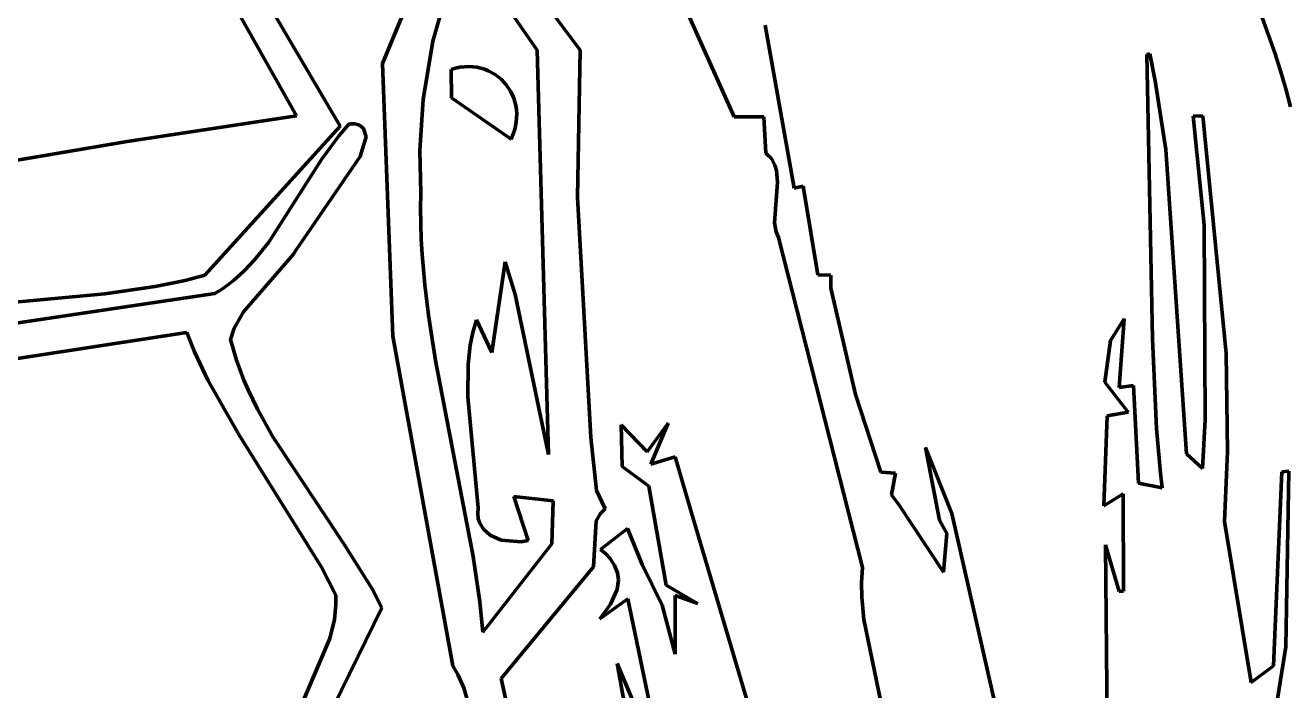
# Model space of a CAD drawing. Header units: millimetres. Extents: x 0 to 14.2, y 0 to 19.5.
# Drawn here: x 8.887 to 10.116, y 16.628 to 17.275 of the extents above; entities that cross this region are included whole.
import ezdxf

# ---------------------------------------------------------------- set-up
doc = ezdxf.new("R2010")
doc.units = ezdxf.units.MM
doc.layers.add('color#010101ff', color=7, linetype='CONTINUOUS', lineweight=100)
doc.layers.add('color#fdfdfdff', color=7, linetype='CONTINUOUS', lineweight=100)

msp = doc.modelspace()

# ---------------------------------------------------------------- linework, layer by layer
at = {"layer": 'color#010101ff'}
for p, q in [((9.3158, 17.3997), (9.4265, 17.2507)), ((9.0841, 17.3626), (9.193, 17.177)), ((9.2343, 17.2379), (9.2808, 17.35)), ((9.1508, 17.187), (9.0617, 17.3453)), ((9.306, 17.3391), (9.2833, 17.2596)), ((9.3847, 17.2508), (9.333, 17.325)), ((9.576, 17.1859), (9.5193, 17.3126)), ((10.0954, 17.2653), (10.089, 17.2824)), ((9.6063, 17.2752), (9.6344, 17.1167)), ((10.1014, 17.2481), (10.0954, 17.2653)), ((9.2833, 17.2596), (9.2738, 17.2027)), ((9.3956, 16.8576), (9.3847, 17.2508)), ((9.4265, 17.2507), (9.4239, 17.1078)), ((9.9772, 17.2464), (9.98, 17.2473)), ((9.9825, 16.9701), (9.9772, 17.2464)), ((9.98, 17.2473), (9.9852, 17.2208)), ((10.1069, 17.2308), (10.1014, 17.2481)), ((9.2445, 16.9726), (9.2343, 17.2379)), ((9.3009, 17.2321), (9.3053, 17.2333)), ((9.3015, 17.2043), (9.3009, 17.2321)), ((9.3053, 17.2333), (9.3096, 17.2342)), ((9.3096, 17.2342), (9.3139, 17.2347)), ((9.3139, 17.2347), (9.318, 17.2348)), ((9.318, 17.2348), (9.3221, 17.2346)), ((9.3221, 17.2346), (9.326, 17.2341)), ((9.326, 17.2341), (9.3299, 17.2333)), ((9.3299, 17.2333), (9.3335, 17.2322)), ((9.3335, 17.2322), (9.3371, 17.2308)), ((9.3371, 17.2308), (9.3437, 17.2272)), ((9.3437, 17.2272), (9.3495, 17.2226)), ((10.112, 17.2133), (10.1069, 17.2308)), ((9.3495, 17.2226), (9.3545, 17.2172)), ((9.3545, 17.2172), (9.3587, 17.211)), ((9.9852, 17.2208), (9.9954, 17.1541)), ((9.2738, 17.2027), (9.2706, 17.1533)), ((9.3592, 17.1644), (9.3015, 17.2043)), ((9.3587, 17.211), (9.3618, 17.2042)), ((9.3618, 17.2042), (9.3638, 17.1969)), ((10.1168, 17.1957), (10.112, 17.2133)), ((9.3638, 17.1969), (9.3644, 17.193)), ((9.3644, 17.193), (9.3647, 17.1891)), ((8.9861, 17.162), (9.1508, 17.187)), ((9.1921, 17.1679), (9.2015, 17.1787)), ((9.2015, 17.1787), (9.2036, 17.179)), ((9.2036, 17.179), (9.2073, 17.1791)), ((9.2073, 17.1791), (9.2118, 17.1779)), ((9.2118, 17.1779), (9.2159, 17.1745)), ((9.3643, 17.1811), (9.3635, 17.1769)), ((9.3646, 17.1851), (9.3643, 17.1811)), ((9.3647, 17.1891), (9.3646, 17.1851)), ((9.6048, 17.1859), (9.576, 17.1859)), ((9.6068, 17.1506), (9.6048, 17.1859)), ((10.0221, 17.1866), (10.0316, 17.1868)), ((10.0328, 17.0807), (10.0221, 17.1866)), ((10.0316, 17.1868), (10.0541, 16.956)), ((9.193, 17.177), (9.0616, 17.0319)), ((9.1749, 17.1445), (9.1921, 17.1679)), ((9.2185, 17.1666), (9.2126, 17.1473)), ((9.2159, 17.1745), (9.2185, 17.1666)), ((9.361, 17.1686), (9.3592, 17.1644)), ((9.3625, 17.1728), (9.361, 17.1686)), ((9.3635, 17.1769), (9.3625, 17.1728)), ((8.7858, 17.128), (8.9861, 17.162)), ((9.2706, 17.1533), (9.2716, 17.1119)), ((9.9954, 17.1541), (10.0155, 16.8584)), ((9.1237, 17.0641), (9.1749, 17.1445)), ((9.2126, 17.1473), (9.1497, 17.0556)), ((9.6092, 17.1485), (9.6068, 17.1506)), ((9.6113, 17.1463), (9.6092, 17.1485)), ((9.6131, 17.144), (9.6113, 17.1463)), ((9.6157, 17.1391), (9.6131, 17.144)), ((9.6173, 17.1338), (9.6157, 17.1391)), ((9.6182, 17.1225), (9.6173, 17.1338)), ((9.6152, 17.0829), (9.6182, 17.1225)), ((9.6344, 17.1167), (9.6431, 17.1187)), ((9.6431, 17.1187), (9.6572, 17.0323)), ((9.2716, 17.1119), (9.2713, 17.0969)), ((9.4239, 17.1078), (9.4366, 16.8742)), ((9.2713, 17.0969), (9.2715, 17.0819)), ((9.2715, 17.0819), (9.272, 17.067)), ((9.6168, 17.0742), (9.6152, 17.0829)), ((10.0337, 16.8914), (10.0328, 17.0807)), ((9.619, 17.0687), (9.6168, 17.0742)), ((9.7006, 16.7479), (9.619, 17.0687)), ((9.1101, 17.0472), (9.1237, 17.0641)), ((9.1497, 17.0556), (9.1477, 17.0525)), ((9.272, 17.067), (9.2728, 17.0522)), ((9.1477, 17.0525), (9.0993, 16.9964)), ((9.1002, 17.0366), (9.1101, 17.0472)), ((9.2728, 17.0522), (9.2753, 17.0226)), ((9.3407, 16.9567), (9.3535, 17.0451)), ((9.3535, 17.0451), (9.3633, 17.0134)), ((9.0616, 17.0319), (9.0424, 17.0269)), ((9.0894, 17.0269), (9.0949, 17.0317)), ((9.0949, 17.0317), (9.1002, 17.0366)), ((9.6572, 17.0323), (9.67, 17.0319)), ((9.67, 17.0319), (9.67, 17.0195)), ((9.0133, 17.0209), (8.9645, 17.014)), ((9.0424, 17.0269), (9.0133, 17.0209)), ((9.0714, 17.0141), (9.0777, 17.0181)), ((9.0777, 17.0181), (9.0837, 17.0224)), ((9.0837, 17.0224), (9.0894, 17.0269)), ((9.2753, 17.0226), (9.2789, 16.993)), ((9.67, 17.0195), (9.6938, 16.9159)), ((8.656, 16.9526), (9.0714, 17.0141)), ((8.9645, 17.014), (8.7777, 16.9964)), ((9.3633, 17.0134), (9.3956, 16.8576)), ((9.0993, 16.9964), (9.0903, 16.9804)), ((9.2789, 16.993), (9.2858, 16.949)), ((9.3221, 16.9763), (9.3256, 16.9886)), ((9.3256, 16.9886), (9.3407, 16.9567)), ((9.9418, 16.9684), (9.9549, 16.9896)), ((9.9549, 16.9896), (9.9501, 16.9228)), ((9.044, 16.9762), (8.7253, 16.9277)), ((9.0517, 16.9574), (9.044, 16.9762)), ((9.0903, 16.9804), (9.0866, 16.9696)), ((9.0866, 16.9696), (9.0894, 16.9595)), ((9.3025, 16.6521), (9.2445, 16.9726)), ((9.3196, 16.9639), (9.3221, 16.9763)), ((9.9865, 16.883), (9.9825, 16.9701)), ((9.0647, 16.9299), (9.0517, 16.9574)), ((9.0894, 16.9595), (9.0925, 16.9495)), ((9.3174, 16.9451), (9.3196, 16.9639)), ((9.9364, 16.928), (9.9418, 16.9684)), ((9.0925, 16.9495), (9.096, 16.9397)), ((9.2858, 16.949), (9.3224, 16.7587)), ((9.3173, 16.9136), (9.3174, 16.9451)), ((10.0541, 16.956), (10.0556, 16.8606)), ((9.096, 16.9397), (9.0997, 16.93)), ((9.0947, 16.8772), (9.0647, 16.9299)), ((9.0997, 16.93), (9.1038, 16.9205)), ((9.1038, 16.9205), (9.1127, 16.9019)), ((9.959, 16.8987), (9.9364, 16.928)), ((9.9501, 16.9228), (9.9641, 16.9248)), ((9.9641, 16.9248), (9.9691, 16.8298)), ((9.3272, 16.8057), (9.3173, 16.9136)), ((9.6938, 16.9159), (9.7185, 16.8405)), ((9.1127, 16.9019), (9.1276, 16.8748)), ((9.9353, 16.8079), (9.9384, 16.8953)), ((9.9384, 16.8953), (9.959, 16.8987)), ((9.4673, 16.846), (9.4662, 16.8865)), ((9.4662, 16.8865), (9.4916, 16.8603)), ((9.4916, 16.8603), (9.5119, 16.8882)), ((9.5119, 16.8882), (9.495, 16.8484)), ((9.9904, 16.8397), (9.9865, 16.883)), ((10.0311, 16.8441), (10.0337, 16.8914)), ((9.175, 16.7481), (9.0947, 16.8772)), ((9.1276, 16.8748), (9.1968, 16.771)), ((9.4366, 16.8742), (9.4421, 16.8227)), ((9.7755, 16.794), (9.7619, 16.8644)), ((9.7619, 16.8644), (9.7877, 16.8002)), ((10.0155, 16.8584), (10.0311, 16.8441)), ((10.0556, 16.8606), (10.0525, 16.7925)), ((9.493, 16.8269), (9.4673, 16.846)), ((9.495, 16.8484), (9.5187, 16.8555)), ((9.5187, 16.8555), (9.5336, 16.8042)), ((9.7185, 16.8405), (9.7327, 16.8395)), ((9.7327, 16.8395), (9.7288, 16.8185)), ((9.992, 16.8253), (9.9904, 16.8397)), ((10.1002, 16.6521), (10.1082, 16.841)), ((10.1082, 16.841), (10.115, 16.8414)), ((10.115, 16.8414), (10.1122, 16.6707)), ((9.4421, 16.8227), (9.4508, 16.8048)), ((9.5098, 16.7306), (9.493, 16.8269)), ((9.9691, 16.8298), (9.992, 16.8253)), ((9.4003, 16.8127), (9.3618, 16.8169)), ((9.3618, 16.8169), (9.3759, 16.774)), ((9.3989, 16.7708), (9.4003, 16.8127)), ((9.7288, 16.8185), (9.7363, 16.8085)), ((9.9542, 16.8194), (9.9353, 16.8079)), ((9.9543, 16.7249), (9.9542, 16.8194)), ((9.3269, 16.8003), (9.3272, 16.8057)), ((9.3274, 16.7953), (9.3269, 16.8003)), ((9.446, 16.8002), (9.4418, 16.7933)), ((9.4508, 16.8048), (9.446, 16.8002)), ((9.5336, 16.8042), (9.5903, 16.6128)), ((9.7363, 16.8085), (9.7794, 16.7434)), ((9.7877, 16.8002), (9.8312, 16.6076)), ((9.3288, 16.7909), (9.3274, 16.7953)), ((9.3323, 16.7852), (9.3288, 16.7909)), ((9.3389, 16.7792), (9.3323, 16.7852)), ((9.4418, 16.7933), (9.4393, 16.7484)), ((9.4462, 16.7654), (9.4725, 16.7858)), ((9.4725, 16.7858), (9.4866, 16.7509)), ((9.7827, 16.7808), (9.7755, 16.794)), ((10.0525, 16.7925), (10.0785, 16.6359)), ((9.3497, 16.7744), (9.3389, 16.7792)), ((9.369, 16.7728), (9.3497, 16.7744)), ((9.3759, 16.774), (9.369, 16.7728)), ((9.7794, 16.7434), (9.7827, 16.7808)), ((9.1968, 16.771), (9.2241, 16.727)), ((9.3319, 16.685), (9.3989, 16.7708)), ((9.4513, 16.761), (9.4462, 16.7654)), ((9.4554, 16.7565), (9.4513, 16.761)), ((9.9393, 16.5021), (9.937, 16.7699)), ((9.937, 16.7699), (9.9501, 16.7245)), ((9.1888, 16.7211), (9.175, 16.7481)), ((9.3224, 16.7587), (9.3288, 16.7145)), ((9.4393, 16.7484), (9.3495, 16.6401)), ((9.4599, 16.7497), (9.4554, 16.7565)), ((9.4626, 16.7428), (9.4599, 16.7497)), ((9.4866, 16.7509), (9.5062, 16.7112)), ((9.6998, 16.7333), (9.7006, 16.7479)), ((9.4623, 16.7264), (9.4635, 16.7358)), ((9.4635, 16.7358), (9.4626, 16.7428)), ((9.2241, 16.727), (9.2338, 16.7087)), ((9.456, 16.7122), (9.4623, 16.7264)), ((9.5403, 16.7129), (9.5098, 16.7306)), ((9.7001, 16.7189), (9.6998, 16.7333)), ((9.9501, 16.7245), (9.9543, 16.7249)), ((9.1876, 16.6973), (9.189, 16.7115)), ((9.189, 16.7115), (9.1888, 16.7211)), ((9.3288, 16.7145), (9.3319, 16.685)), ((9.4726, 16.7175), (9.4456, 16.698)), ((9.4456, 16.698), (9.456, 16.7122)), ((9.4956, 16.6065), (9.4726, 16.7175)), ((9.5062, 16.7112), (9.5186, 16.6637)), ((9.5186, 16.6637), (9.5186, 16.7205)), ((9.5186, 16.7205), (9.5403, 16.7129)), ((9.7022, 16.6974), (9.7001, 16.7189)), ((9.2338, 16.7087), (9.1706, 16.58)), ((9.1831, 16.6788), (9.1876, 16.6973)), ((9.724, 16.5915), (9.7022, 16.6974)), ((9.1464, 16.5932), (9.1831, 16.6788)), ((10.1122, 16.6707), (10.1039, 16.6201)), ((9.3075, 16.6438), (9.3025, 16.6521)), ((9.478, 16.5674), (9.4624, 16.6544)), ((9.4624, 16.6544), (9.4768, 16.6199)), ((10.0785, 16.6359), (10.1002, 16.6521)), ((9.3134, 16.6309), (9.3075, 16.6438)), ((9.3495, 16.6401), (9.3895, 16.4584)), ((9.321, 16.6038), (9.3134, 16.6309))]:
    msp.add_line(p, q, dxfattribs=at)
at = {"layer": 'color#fdfdfdff'}
for p, q in [((9.4265, 17.2507), (9.3158, 17.3997)), ((9.193, 17.177), (9.0841, 17.3626)), ((9.2808, 17.35), (9.2343, 17.2379)), ((9.0617, 17.3453), (9.1508, 17.187)), ((9.2833, 17.2596), (9.306, 17.3391)), ((9.333, 17.325), (9.3847, 17.2508)), ((9.5193, 17.3126), (9.576, 17.1859)), ((10.089, 17.2824), (10.0954, 17.2653)), ((9.6344, 17.1167), (9.6063, 17.2752)), ((10.0954, 17.2653), (10.1014, 17.2481)), ((9.2738, 17.2027), (9.2833, 17.2596)), ((9.3847, 17.2508), (9.3956, 16.8576)), ((9.4239, 17.1078), (9.4265, 17.2507)), ((9.98, 17.2473), (9.9772, 17.2464)), ((9.9772, 17.2464), (9.9825, 16.9701)), ((9.9852, 17.2208), (9.98, 17.2473)), ((10.1014, 17.2481), (10.1069, 17.2308)), ((9.2343, 17.2379), (9.2445, 16.9726)), ((9.3053, 17.2333), (9.3009, 17.2321)), ((9.3009, 17.2321), (9.3015, 17.2043)), ((9.3096, 17.2342), (9.3053, 17.2333)), ((9.3139, 17.2347), (9.3096, 17.2342)), ((9.318, 17.2348), (9.3139, 17.2347)), ((9.3221, 17.2346), (9.318, 17.2348)), ((9.326, 17.2341), (9.3221, 17.2346)), ((9.3299, 17.2333), (9.326, 17.2341)), ((9.3335, 17.2322), (9.3299, 17.2333)), ((9.3371, 17.2308), (9.3335, 17.2322)), ((9.3437, 17.2272), (9.3371, 17.2308)), ((9.3495, 17.2226), (9.3437, 17.2272)), ((10.1069, 17.2308), (10.112, 17.2133)), ((9.3545, 17.2172), (9.3495, 17.2226)), ((9.3587, 17.211), (9.3545, 17.2172)), ((9.9954, 17.1541), (9.9852, 17.2208)), ((9.2706, 17.1533), (9.2738, 17.2027)), ((9.3015, 17.2043), (9.3592, 17.1644)), ((9.3618, 17.2042), (9.3587, 17.211)), ((9.3638, 17.1969), (9.3618, 17.2042)), ((10.112, 17.2133), (10.1168, 17.1957)), ((9.3644, 17.193), (9.3638, 17.1969)), ((9.3647, 17.1891), (9.3644, 17.193)), ((9.1508, 17.187), (8.9861, 17.162)), ((9.2015, 17.1787), (9.1921, 17.1679)), ((9.2036, 17.179), (9.2015, 17.1787)), ((9.2073, 17.1791), (9.2036, 17.179)), ((9.2118, 17.1779), (9.2073, 17.1791)), ((9.2159, 17.1745), (9.2118, 17.1779)), ((9.3635, 17.1769), (9.3643, 17.1811)), ((9.3643, 17.1811), (9.3646, 17.1851)), ((9.3646, 17.1851), (9.3647, 17.1891)), ((9.576, 17.1859), (9.6048, 17.1859)), ((9.6048, 17.1859), (9.6068, 17.1506)), ((10.0316, 17.1868), (10.0221, 17.1866)), ((10.0221, 17.1866), (10.0328, 17.0807)), ((10.0541, 16.956), (10.0316, 17.1868)), ((9.0616, 17.0319), (9.193, 17.177)), ((9.1921, 17.1679), (9.1749, 17.1445)), ((9.2126, 17.1473), (9.2185, 17.1666)), ((9.2185, 17.1666), (9.2159, 17.1745)), ((9.3592, 17.1644), (9.361, 17.1686)), ((9.361, 17.1686), (9.3625, 17.1728)), ((9.3625, 17.1728), (9.3635, 17.1769)), ((8.9861, 17.162), (8.7858, 17.128)), ((9.2716, 17.1119), (9.2706, 17.1533)), ((10.0155, 16.8584), (9.9954, 17.1541)), ((9.1749, 17.1445), (9.1237, 17.0641)), ((9.1497, 17.0556), (9.2126, 17.1473)), ((9.6068, 17.1506), (9.6092, 17.1485)), ((9.6092, 17.1485), (9.6113, 17.1463)), ((9.6113, 17.1463), (9.6131, 17.144)), ((9.6131, 17.144), (9.6157, 17.1391)), ((9.6157, 17.1391), (9.6173, 17.1338)), ((9.6173, 17.1338), (9.6182, 17.1225)), ((9.6182, 17.1225), (9.6152, 17.0829)), ((9.6431, 17.1187), (9.6344, 17.1167)), ((9.6572, 17.0323), (9.6431, 17.1187)), ((9.2713, 17.0969), (9.2716, 17.1119)), ((9.4366, 16.8742), (9.4239, 17.1078)), ((9.2715, 17.0819), (9.2713, 17.0969)), ((9.272, 17.067), (9.2715, 17.0819)), ((9.6152, 17.0829), (9.6168, 17.0742)), ((10.0328, 17.0807), (10.0337, 16.8914)), ((9.6168, 17.0742), (9.619, 17.0687)), ((9.619, 17.0687), (9.7006, 16.7479)), ((9.1237, 17.0641), (9.1101, 17.0472)), ((9.1477, 17.0525), (9.1497, 17.0556)), ((9.2728, 17.0522), (9.272, 17.067)), ((9.0993, 16.9964), (9.1477, 17.0525)), ((9.1101, 17.0472), (9.1002, 17.0366)), ((9.2753, 17.0226), (9.2728, 17.0522)), ((9.3535, 17.0451), (9.3407, 16.9567)), ((9.3633, 17.0134), (9.3535, 17.0451)), ((9.0424, 17.0269), (9.0616, 17.0319)), ((9.0949, 17.0317), (9.0894, 17.0269)), ((9.1002, 17.0366), (9.0949, 17.0317)), ((9.67, 17.0319), (9.6572, 17.0323)), ((9.67, 17.0195), (9.67, 17.0319)), ((8.9645, 17.014), (9.0133, 17.0209)), ((9.0133, 17.0209), (9.0424, 17.0269)), ((9.0777, 17.0181), (9.0714, 17.0141)), ((9.0837, 17.0224), (9.0777, 17.0181)), ((9.0894, 17.0269), (9.0837, 17.0224)), ((9.2789, 16.993), (9.2753, 17.0226)), ((9.6938, 16.9159), (9.67, 17.0195)), ((9.0714, 17.0141), (8.656, 16.9526)), ((8.7777, 16.9964), (8.9645, 17.014)), ((9.3956, 16.8576), (9.3633, 17.0134)), ((9.0903, 16.9804), (9.0993, 16.9964)), ((9.2858, 16.949), (9.2789, 16.993)), ((9.3256, 16.9886), (9.3221, 16.9763)), ((9.3407, 16.9567), (9.3256, 16.9886)), ((9.9549, 16.9896), (9.9418, 16.9684)), ((9.9501, 16.9228), (9.9549, 16.9896)), ((8.7253, 16.9277), (9.044, 16.9762)), ((9.044, 16.9762), (9.0517, 16.9574)), ((9.0866, 16.9696), (9.0903, 16.9804)), ((9.0894, 16.9595), (9.0866, 16.9696)), ((9.2445, 16.9726), (9.3025, 16.6521)), ((9.3221, 16.9763), (9.3196, 16.9639)), ((9.9825, 16.9701), (9.9865, 16.883)), ((9.0517, 16.9574), (9.0647, 16.9299)), ((9.0925, 16.9495), (9.0894, 16.9595)), ((9.3196, 16.9639), (9.3174, 16.9451)), ((9.9418, 16.9684), (9.9364, 16.928)), ((9.096, 16.9397), (9.0925, 16.9495)), ((9.3224, 16.7587), (9.2858, 16.949)), ((9.3174, 16.9451), (9.3173, 16.9136)), ((10.0556, 16.8606), (10.0541, 16.956)), ((9.0997, 16.93), (9.096, 16.9397)), ((9.0647, 16.9299), (9.0947, 16.8772)), ((9.1038, 16.9205), (9.0997, 16.93)), ((9.1127, 16.9019), (9.1038, 16.9205)), ((9.9364, 16.928), (9.959, 16.8987)), ((9.9641, 16.9248), (9.9501, 16.9228)), ((9.9691, 16.8298), (9.9641, 16.9248)), ((9.3173, 16.9136), (9.3272, 16.8057)), ((9.7185, 16.8405), (9.6938, 16.9159)), ((9.1276, 16.8748), (9.1127, 16.9019)), ((9.9384, 16.8953), (9.9353, 16.8079)), ((9.959, 16.8987), (9.9384, 16.8953)), ((9.4916, 16.8603), (9.4662, 16.8865)), ((9.4662, 16.8865), (9.4673, 16.846)), ((9.5119, 16.8882), (9.4916, 16.8603)), ((9.495, 16.8484), (9.5119, 16.8882)), ((9.9865, 16.883), (9.9904, 16.8397)), ((10.0337, 16.8914), (10.0311, 16.8441)), ((9.0947, 16.8772), (9.175, 16.7481)), ((9.1968, 16.771), (9.1276, 16.8748)), ((9.4421, 16.8227), (9.4366, 16.8742)), ((9.7877, 16.8002), (9.7619, 16.8644)), ((9.7619, 16.8644), (9.7755, 16.794)), ((10.0311, 16.8441), (10.0155, 16.8584)), ((10.0525, 16.7925), (10.0556, 16.8606)), ((9.4673, 16.846), (9.493, 16.8269)), ((9.5187, 16.8555), (9.495, 16.8484)), ((9.5336, 16.8042), (9.5187, 16.8555)), ((9.7327, 16.8395), (9.7185, 16.8405)), ((9.7288, 16.8185), (9.7327, 16.8395)), ((9.9904, 16.8397), (9.992, 16.8253)), ((10.1082, 16.841), (10.1002, 16.6521)), ((10.115, 16.8414), (10.1082, 16.841)), ((10.1122, 16.6707), (10.115, 16.8414)), ((9.4508, 16.8048), (9.4421, 16.8227)), ((9.493, 16.8269), (9.5098, 16.7306)), ((9.992, 16.8253), (9.9691, 16.8298)), ((9.3759, 16.774), (9.3618, 16.8169)), ((9.3618, 16.8169), (9.4003, 16.8127)), ((9.4003, 16.8127), (9.3989, 16.7708)), ((9.7363, 16.8085), (9.7288, 16.8185)), ((9.9353, 16.8079), (9.9542, 16.8194)), ((9.9542, 16.8194), (9.9543, 16.7249)), ((9.3272, 16.8057), (9.3269, 16.8003)), ((9.3269, 16.8003), (9.3274, 16.7953)), ((9.4418, 16.7933), (9.446, 16.8002)), ((9.446, 16.8002), (9.4508, 16.8048)), ((9.5903, 16.6128), (9.5336, 16.8042)), ((9.7794, 16.7434), (9.7363, 16.8085)), ((9.8312, 16.6076), (9.7877, 16.8002)), ((9.3274, 16.7953), (9.3288, 16.7909)), ((9.3288, 16.7909), (9.3323, 16.7852)), ((9.3323, 16.7852), (9.3389, 16.7792)), ((9.4393, 16.7484), (9.4418, 16.7933)), ((9.4725, 16.7858), (9.4462, 16.7654)), ((9.4866, 16.7509), (9.4725, 16.7858)), ((9.7755, 16.794), (9.7827, 16.7808)), ((10.0785, 16.6359), (10.0525, 16.7925)), ((9.3389, 16.7792), (9.3497, 16.7744)), ((9.3497, 16.7744), (9.369, 16.7728)), ((9.369, 16.7728), (9.3759, 16.774)), ((9.7827, 16.7808), (9.7794, 16.7434)), ((9.2241, 16.727), (9.1968, 16.771)), ((9.3989, 16.7708), (9.3319, 16.685)), ((9.4462, 16.7654), (9.4513, 16.761)), ((9.4513, 16.761), (9.4554, 16.7565)), ((9.9501, 16.7245), (9.937, 16.7699)), ((9.937, 16.7699), (9.9393, 16.5021)), ((9.175, 16.7481), (9.1888, 16.7211)), ((9.3288, 16.7145), (9.3224, 16.7587)), ((9.3495, 16.6401), (9.4393, 16.7484)), ((9.4554, 16.7565), (9.4599, 16.7497)), ((9.4599, 16.7497), (9.4626, 16.7428)), ((9.5062, 16.7112), (9.4866, 16.7509)), ((9.7006, 16.7479), (9.6998, 16.7333)), ((9.4635, 16.7358), (9.4623, 16.7264)), ((9.4626, 16.7428), (9.4635, 16.7358)), ((9.2338, 16.7087), (9.2241, 16.727)), ((9.4623, 16.7264), (9.456, 16.7122)), ((9.5098, 16.7306), (9.5403, 16.7129)), ((9.6998, 16.7333), (9.7001, 16.7189)), ((9.9543, 16.7249), (9.9501, 16.7245)), ((9.189, 16.7115), (9.1876, 16.6973)), ((9.1888, 16.7211), (9.189, 16.7115)), ((9.3319, 16.685), (9.3288, 16.7145)), ((9.4456, 16.698), (9.4726, 16.7175)), ((9.456, 16.7122), (9.4456, 16.698)), ((9.4726, 16.7175), (9.4956, 16.6065)), ((9.5186, 16.6637), (9.5062, 16.7112)), ((9.5403, 16.7129), (9.5186, 16.7205)), ((9.5186, 16.7205), (9.5186, 16.6637)), ((9.7001, 16.7189), (9.7022, 16.6974)), ((9.1706, 16.58), (9.2338, 16.7087)), ((9.1876, 16.6973), (9.1831, 16.6788)), ((9.7022, 16.6974), (9.724, 16.5915)), ((9.1831, 16.6788), (9.1464, 16.5932)), ((10.1039, 16.6201), (10.1122, 16.6707)), ((9.3025, 16.6521), (9.3075, 16.6438)), ((9.4768, 16.6199), (9.4624, 16.6544)), ((9.4624, 16.6544), (9.478, 16.5674)), ((10.1002, 16.6521), (10.0785, 16.6359)), ((9.3075, 16.6438), (9.3134, 16.6309)), ((9.3895, 16.4584), (9.3495, 16.6401)), ((9.3134, 16.6309), (9.321, 16.6038))]:
    msp.add_line(p, q, dxfattribs=at)

doc.saveas('drawing.dxf')
